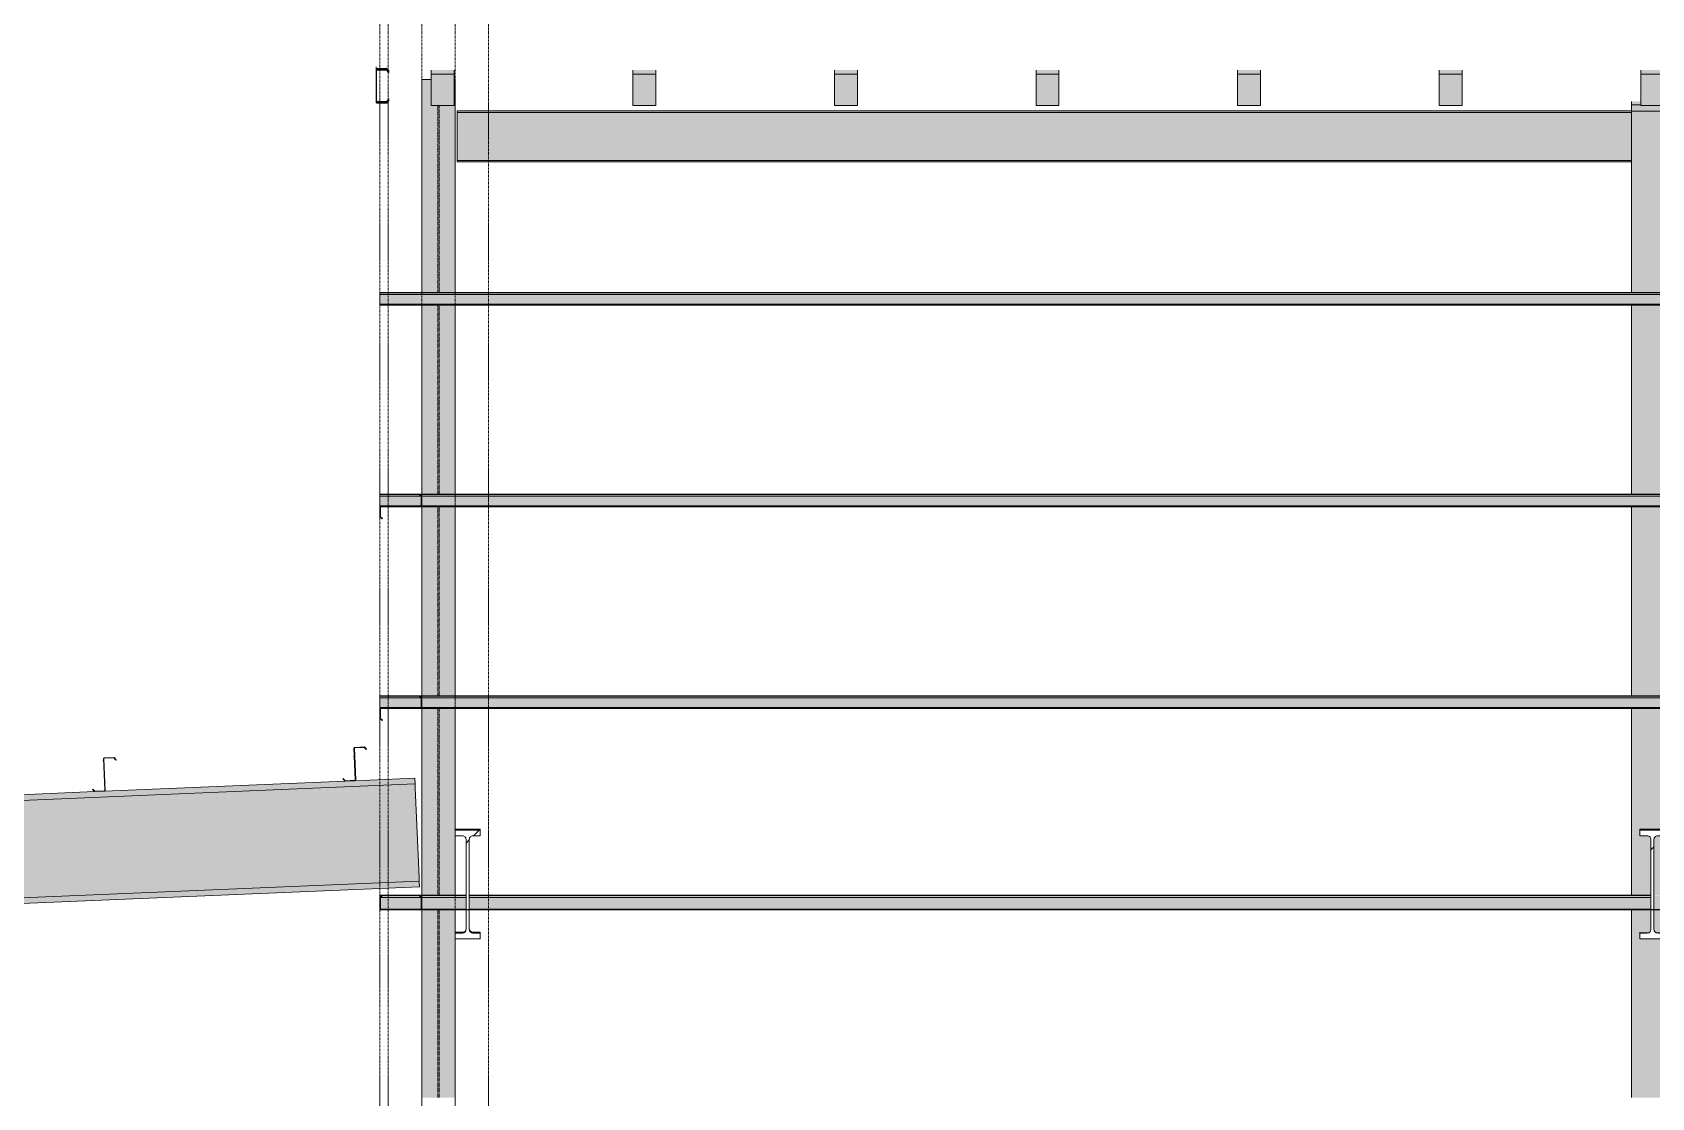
# Model space of a CAD drawing. Header units: inches. Extents: x 21954 to 47768, y -132 to 769.
# Drawn here: x 22698.2 to 23085.7, y 100.1 to 355 of the extents above; entities that cross this region are included whole.
import ezdxf

# ---------------------------------------------------------------- set-up
doc = ezdxf.new("R2010")
doc.units = ezdxf.units.IN
doc.header["$MEASUREMENT"] = 0
doc.linetypes.add('Grid Line 1_2_', pattern=[0.875, 0.5, -0.125, 0.125, -0.125])
doc.linetypes.add('Hidden 1_8_', pattern=[0.1875, 0.125, -0.0625])
for name, color, linetype, lineweight in [('S-BEAM', 12, 'Continuous', 9), ('S-COLS', 52, 'Continuous', 9), ('S-GRID', 1, 'Continuous', 9)]:
    doc.layers.add(name, color=color, linetype=linetype, lineweight=lineweight)
pattern_1 = [(45, (25858.65, 92.948), (-23.7588, 23.7588), []), (45, (25858.65, 128.948), (-23.7588, 23.7588), [])]

# ---------------------------------------------------------------- blocks, each defined once
blk = doc.blocks.new('W-Wide Flange - 8_ WIDE-1169474-Structural - Elevation - South - Fieldhouse')
at = {"layer": 'S-BEAM'}
for points in [[(23088.89, 164.09), (23088.89, 164.26), (23082.89, 164.26), (23082.89, 164.09)], [(23084.63, 139.43), (23084.63, 139.62), (23082.89, 139.62), (23082.89, 139.43), (23083.01, 139.43)], [(23084.82, 139.45), (23084.82, 139.65), (23084.64, 139.62), (23084.75, 139.52)], [(23086.96, 139.45), (23087.14, 139.62), (23086.93, 139.65), (23086.95, 139.52)], [(23087.16, 139.43), (23088.89, 139.45), (23088.89, 139.62), (23087.16, 139.62), (23087.16, 139.45)]]:
    blk.add_hatch(color=256, dxfattribs=at).paths.add_polyline_path(points, flags=0)
h = blk.add_hatch(dxfattribs=at)
h.set_pattern_fill('FP_1', color=256, style=0, pattern_type=2)
h.set_pattern_definition(pattern_1)
h.paths.add_polyline_path([(23082.89, 138.07), (23088.89, 138.07), (23088.89, 139.43), (23086.77, 139.52), (23086.46, 139.76), (23086.29, 140.12), (23086.27, 140.32), (23086.35, 162.22), (23086.6, 162.53), (23086.96, 162.71), (23087.16, 162.73), (23088.89, 162.73), (23088.89, 164.09), (23082.89, 164.09), (23082.89, 162.73), (23085.01, 162.64), (23085.32, 162.39), (23085.49, 162.04), (23085.52, 161.84), (23085.43, 139.93), (23085.18, 139.62), (23084.82, 139.45), (23084.63, 139.43), (23082.89, 139.43)], flags=0)
for p, q in [((23082.89, 164.26), (23088.89, 164.26)), ((23082.89, 164.09), (23082.89, 164.26)), ((23088.89, 164.09), (23088.89, 164.26)), ((23082.89, 139.64), (23082.89, 139.43)), ((23088.89, 139.43), (23088.89, 139.64))]:
    blk.add_line(p, q, dxfattribs=at)
at = {"layer": 'S-BEAM', "lineweight": 15}
for p, q in [((23088.89, 164.09), (23082.89, 164.09)), ((23082.89, 164.09), (23082.89, 162.73)), ((23088.89, 162.73), (23088.89, 164.09)), ((23082.89, 162.73), (23084.63, 162.73)), ((23085.52, 161.84), (23085.52, 140.32)), ((23086.27, 140.32), (23086.27, 161.84)), ((23087.16, 162.73), (23088.89, 162.73)), ((23084.63, 139.43), (23082.89, 139.43)), ((23082.89, 139.43), (23082.89, 138.07)), ((23082.89, 138.07), (23088.89, 138.07)), ((23088.89, 139.43), (23087.16, 139.43)), ((23088.89, 138.07), (23088.89, 139.43))]:
    blk.add_line(p, q, dxfattribs=at)
at = {"layer": 'S-BEAM', "lineweight": 15, "flags": 128}
for points in [[(23084.63, 162.73), (23084.82, 162.71), (23085.01, 162.64), (23085.18, 162.53), (23085.32, 162.39), (23085.43, 162.22), (23085.49, 162.04), (23085.52, 161.84)], [(23086.27, 161.84), (23086.29, 162.04), (23086.35, 162.22), (23086.46, 162.39), (23086.6, 162.53), (23086.77, 162.64), (23086.96, 162.71), (23087.16, 162.73)], [(23085.52, 140.32), (23085.49, 140.12), (23085.43, 139.93), (23085.32, 139.76), (23085.18, 139.62), (23085.01, 139.52), (23084.82, 139.45), (23084.63, 139.43)], [(23087.16, 139.43), (23086.96, 139.45), (23086.77, 139.52), (23086.6, 139.62), (23086.46, 139.76), (23086.35, 139.93), (23086.29, 140.12), (23086.27, 140.32)]]:
    blk.add_lwpolyline(points, dxfattribs=at)
blk = doc.blocks.new('W-Wide Flange - 8_ WIDE-1169091-Structural - Elevation - South - Fieldhouse')
at = {"layer": 'S-BEAM'}
for points in [[(22085.67, 145.77), (22789.82, 175.1), (22789.76, 176.46), (22085.61, 147.12)], [(22085.71, 144.88), (22789.85, 174.22), (22789.82, 175.1), (22085.67, 145.73), (22085.7, 145.11)], [(22086.6, 123.39), (22790.75, 152.73), (22789.82, 174.21), (22085.71, 144.88), (22086.22, 132.71)], [(22086.64, 122.51), (22790.78, 151.87), (22790.75, 152.73), (22086.6, 123.39), (22086.64, 122.54)], [(22086.7, 121.15), (22790.84, 150.49), (22790.79, 151.84), (22086.64, 122.51)]]:
    blk.add_hatch(color=256, dxfattribs=at).paths.add_polyline_path(points, flags=0)
for p, q in [((22085.67, 145.77), (22789.82, 175.1)), ((22715.47, 173.37), (22773.05, 175.77)), ((22775.41, 175.87), (22789.76, 176.46)), ((22789.76, 176.46), (22789.82, 175.1)), ((22789.82, 175.1), (22789.85, 174.22)), ((22655.52, 170.87), (22713.1, 173.27)), ((22789.85, 174.22), (22790.75, 152.73)), ((22086.64, 122.51), (22790.79, 151.84)), ((22790.75, 152.73), (22790.79, 151.84)), ((22790.79, 151.84), (22790.84, 150.49)), ((22086.7, 121.15), (22790.84, 150.49))]:
    blk.add_line(p, q, dxfattribs=at)
blk = doc.blocks.new('Girt_Z - 8_D-1164392-Structural - Elevation - South - Fieldhouse')
at = {"layer": 'S-BEAM'}
h = blk.add_hatch(dxfattribs=at)
h.set_pattern_fill('FP_1', color=256, style=0, pattern_type=2)
h.set_pattern_definition(pattern_1)
h.paths.add_polyline_path([(22773.05, 175.77), (22773.09, 175.88), (22772.54, 176.32)], flags=0)
h.paths.add_polyline_path([(22775.48, 176.06), (22775.59, 176.06), (22775.17, 183.67)], flags=0)
h.paths.add_polyline_path([(22778.14, 183.34), (22778.22, 183.41), (22777.71, 183.97), (22777.66, 183.86)], flags=0)
at = {"layer": 'S-BEAM', "lineweight": 15}
for p, q in [((22775.17, 183.67), (22775.48, 176.06)), ((22775.59, 176.06), (22775.28, 183.68)), ((22777.71, 183.97), (22775.35, 183.87)), ((22775.35, 183.76), (22777.66, 183.86)), ((22777.66, 183.86), (22778.14, 183.34)), ((22778.22, 183.41), (22777.71, 183.97)), ((22778.14, 183.34), (22778.22, 183.41)), ((22772.62, 176.39), (22772.54, 176.32)), ((22772.54, 176.32), (22773.05, 175.77)), ((22773.09, 175.88), (22772.62, 176.39)), ((22773.05, 175.77), (22775.41, 175.87)), ((22775.41, 175.98), (22773.09, 175.88))]:
    blk.add_line(p, q, dxfattribs=at)
for centre, radius, start, end in [((22775.35, 183.68), 0.187, 92.3859, 182.3859), ((22775.35, 183.68), 0.0782, 94.5087, 182.3859), ((22775.41, 176.05), 0.0782, 275.4283, 2.3859), ((22775.41, 176.05), 0.188, 272.3859, 2.3859)]:
    blk.add_arc(centre, radius, start, end, dxfattribs=at)
blk = doc.blocks.new('Girt_Z - 8_D-V10-Structural - Elevation - South - Fieldhouse')
at = {"layer": 'S-BEAM'}
h = blk.add_hatch(dxfattribs=at)
h.set_pattern_fill('FP_1', color=256, style=0, pattern_type=2)
h.set_pattern_definition(pattern_1)
h.paths.add_polyline_path([(22713.1, 173.27), (22713.15, 173.38), (22712.59, 173.82)], flags=0)
h.paths.add_polyline_path([(22715.54, 173.56), (22715.65, 173.56), (22715.22, 181.18)], flags=0)
h.paths.add_polyline_path([(22718.19, 180.84), (22718.27, 180.92), (22717.76, 181.47), (22717.72, 181.36)], flags=0)
at = {"layer": 'S-BEAM', "lineweight": 15}
for p, q in [((22715.22, 181.18), (22715.54, 173.56)), ((22715.65, 173.56), (22715.33, 181.18)), ((22717.76, 181.47), (22715.4, 181.37)), ((22715.4, 181.26), (22717.72, 181.36)), ((22717.72, 181.36), (22718.19, 180.84)), ((22718.27, 180.92), (22717.76, 181.47)), ((22718.19, 180.84), (22718.27, 180.92)), ((22712.68, 173.9), (22712.59, 173.82)), ((22712.59, 173.82), (22713.1, 173.27)), ((22713.15, 173.38), (22712.68, 173.9)), ((22713.1, 173.27), (22715.47, 173.37)), ((22715.47, 173.48), (22713.15, 173.38))]:
    blk.add_line(p, q, dxfattribs=at)
for centre, radius, start, end in [((22715.41, 181.18), 0.187, 92.3859, 182.3859), ((22715.41, 181.18), 0.0782, 94.5087, 182.3859), ((22715.46, 173.55), 0.0782, 275.4283, 2.3859), ((22715.46, 173.55), 0.188, 272.3859, 2.3859)]:
    blk.add_arc(centre, radius, start, end, dxfattribs=at)
blk = doc.blocks.new('W-Wide Flange - W12X19-1114859-Structural - Elevation - South - Fieldhouse')
at = {"layer": 'S-BEAM'}
h = blk.add_hatch(color=256, dxfattribs=at)
h.paths.add_polyline_path([(24538.39, 335.8), (24817.89, 335.8), (24817.89, 336.15), (24538.39, 336.13)], flags=0)
h.paths.add_polyline_path([(22799.89, 335.8), (23080.89, 335.8), (23080.89, 336.15), (22799.89, 336.15)], flags=0)
h.paths.add_polyline_path([(26261.39, 335.8), (26261.39, 336.15), (25985.89, 336.13), (25985.89, 335.8), (26260.34, 335.8)], flags=0)
h.paths.add_polyline_path([(24290.38, 335.8), (24528.39, 335.8), (24528.39, 336.15), (24248.89, 336.13), (24248.89, 335.8)], flags=0)
h.paths.add_polyline_path([(25975.89, 335.8), (25975.89, 336.15), (25696.39, 336.13), (25696.39, 335.8), (25949.29, 335.8)], flags=0)
h.paths.add_polyline_path([(23090.89, 335.8), (23370.39, 335.8), (23370.39, 336.15), (23090.89, 336.13)], flags=0)
h.paths.add_polyline_path([(24238.89, 335.8), (24238.89, 336.15), (23959.39, 336.13), (23959.39, 335.8), (24152.14, 335.8)], flags=0)
h.paths.add_polyline_path([(25686.39, 335.8), (25686.39, 336.15), (25406.89, 336.13), (25406.89, 335.8), (25672.81, 335.8)], flags=0)
h.paths.add_polyline_path([(23380.39, 335.8), (23659.89, 335.8), (23659.89, 336.15), (23380.39, 336.13)], flags=0)
h.paths.add_polyline_path([(25396.89, 335.8), (25396.89, 336.15), (25117.39, 336.13), (25117.39, 335.8), (25396.32, 335.8)], flags=0)
h.paths.add_polyline_path([(23669.89, 335.8), (23949.39, 335.8), (23949.39, 336.15), (23669.89, 336.13)], flags=0)
h.paths.add_polyline_path([(24827.89, 335.8), (25107.39, 335.8), (25107.39, 336.15), (24827.89, 336.13)], flags=0)
h = blk.add_hatch(color=256, dxfattribs=at)
h.paths.add_polyline_path([(22799.89, 335.28), (23080.89, 335.28), (23080.89, 335.8), (22799.89, 335.73), (22799.89, 335.41)], flags=0)
h.paths.add_polyline_path([(24538.39, 335.28), (24817.89, 335.33), (24817.89, 335.8), (24538.39, 335.73), (24538.39, 335.34)], flags=0)
h.paths.add_polyline_path([(24528.39, 335.28), (24528.39, 335.8), (24248.89, 335.7), (24248.89, 335.28), (24428.62, 335.28)], flags=0)
h.paths.add_polyline_path([(25696.39, 335.28), (25975.89, 335.29), (25975.89, 335.8), (25696.39, 335.73), (25696.39, 335.3)], flags=0)
h.paths.add_polyline_path([(26260.34, 335.28), (26261.39, 335.28), (26261.39, 335.8), (25985.89, 335.73), (25985.89, 335.28), (26225.78, 335.28)], flags=0)
h.paths.add_polyline_path([(23090.89, 335.28), (23370.39, 335.28), (23370.39, 335.8), (23090.89, 335.72), (23090.89, 335.4)], flags=0)
h.paths.add_polyline_path([(25686.39, 335.28), (25686.39, 335.8), (25406.89, 335.73), (25406.89, 335.28), (25672.81, 335.28)], flags=0)
h.paths.add_polyline_path([(24827.89, 335.28), (25107.39, 335.32), (25107.39, 335.8), (24827.89, 335.73), (24827.89, 335.33)], flags=0)
h.paths.add_polyline_path([(24238.89, 335.28), (24238.89, 335.8), (23959.39, 335.7), (23959.39, 335.28), (24152.14, 335.28)], flags=0)
h.paths.add_polyline_path([(25117.39, 335.28), (25396.89, 335.31), (25396.89, 335.8), (25117.39, 335.73), (25117.39, 335.32)], flags=0)
h.paths.add_polyline_path([(23460.93, 335.28), (23659.89, 335.38), (23659.89, 335.8), (23380.39, 335.72), (23380.39, 335.28)], flags=0)
h.paths.add_polyline_path([(23949.39, 335.28), (23949.39, 335.8), (23669.89, 335.71), (23669.89, 335.28), (23875.65, 335.28)], flags=0)
h = blk.add_hatch(color=256, dxfattribs=at)
h.paths.add_polyline_path([(26261.39, 324.83), (26261.39, 335.28), (25985.89, 335.28), (25985.89, 324.83), (26260.34, 324.83)], flags=0)
h.paths.add_polyline_path([(22804.27, 324.83), (23080.89, 324.83), (23080.89, 335.28), (22799.89, 335.28), (22799.89, 324.83)], flags=0)
h.paths.add_polyline_path([(25975.89, 324.83), (25975.89, 335.28), (25696.39, 335.28), (25696.39, 324.83), (25949.29, 324.83)], flags=0)
h.paths.add_polyline_path([(23090.89, 324.83), (23370.39, 324.83), (23370.39, 335.28), (23090.89, 335.28)], flags=0)
h.paths.add_polyline_path([(25686.39, 324.83), (25686.39, 335.28), (25406.89, 335.28), (25406.89, 324.83), (25672.81, 324.83)], flags=0)
h.paths.add_polyline_path([(23380.39, 324.83), (23659.89, 324.83), (23659.89, 335.28), (23380.39, 335.28)], flags=0)
h.paths.add_polyline_path([(25396.89, 324.83), (25396.89, 335.28), (25117.39, 335.28), (25117.39, 324.83), (25396.32, 324.83)], flags=0)
h.paths.add_polyline_path([(23669.89, 324.83), (23949.39, 324.83), (23949.39, 335.28), (23669.89, 335.28)], flags=0)
h.paths.add_polyline_path([(23959.39, 324.83), (24238.89, 324.83), (24238.89, 335.28), (23959.39, 335.28)], flags=0)
h.paths.add_polyline_path([(25107.39, 324.83), (25107.39, 335.28), (24827.89, 335.28), (24827.89, 324.83), (24981.59, 324.83)], flags=0)
h.paths.add_polyline_path([(24248.89, 324.83), (24528.39, 324.83), (24528.39, 335.28), (24248.89, 335.28)], flags=0)
h.paths.add_polyline_path([(24817.89, 324.83), (24817.89, 335.28), (24538.39, 335.28), (24538.39, 324.83), (24705.11, 324.83)], flags=0)
h = blk.add_hatch(color=256, dxfattribs=at)
h.paths.add_polyline_path([(24290.38, 324.3), (24528.39, 324.37), (24528.39, 324.83), (24248.89, 324.77), (24248.89, 324.3)], flags=0)
h.paths.add_polyline_path([(26260.34, 324.3), (26261.39, 324.37), (26261.39, 324.83), (25985.89, 324.83), (25985.89, 324.3), (26225.78, 324.3)], flags=0)
h.paths.add_polyline_path([(24238.89, 324.3), (24238.89, 324.83), (23959.39, 324.78), (23959.39, 324.3), (24152.14, 324.3)], flags=0)
h.paths.add_polyline_path([(24538.39, 324.3), (24817.89, 324.41), (24817.89, 324.83), (24538.39, 324.76), (24538.39, 324.31)], flags=0)
h.paths.add_polyline_path([(22799.89, 324.3), (23080.89, 324.37), (23080.89, 324.83), (22799.89, 324.83), (22799.89, 324.32)], flags=0)
h.paths.add_polyline_path([(25975.89, 324.3), (25975.89, 324.83), (25696.39, 324.83), (25696.39, 324.3), (25949.29, 324.3)], flags=0)
h.paths.add_polyline_path([(23949.39, 324.3), (23949.39, 324.83), (23669.89, 324.79), (23669.89, 324.3), (23875.65, 324.3)], flags=0)
h.paths.add_polyline_path([(24827.89, 324.3), (25107.39, 324.4), (25107.39, 324.83), (24827.89, 324.75), (24827.89, 324.31)], flags=0)
h.paths.add_polyline_path([(23659.89, 324.3), (23659.89, 324.83), (23380.39, 324.8), (23380.39, 324.3), (23599.17, 324.3)], flags=0)
h.paths.add_polyline_path([(25117.39, 324.3), (25396.89, 324.39), (25396.89, 324.83), (25117.39, 324.74), (25117.39, 324.31)], flags=0)
h.paths.add_polyline_path([(23184.44, 324.3), (23370.39, 324.37), (23370.39, 324.83), (23090.89, 324.81), (23090.89, 324.3)], flags=0)
h.paths.add_polyline_path([(25406.89, 324.3), (25686.39, 324.39), (25686.39, 324.83), (25406.89, 324.72), (25406.89, 324.31)], flags=0)
h = blk.add_hatch(color=256, dxfattribs=at)
h.paths.add_polyline_path([(26261.39, 323.95), (26261.39, 324.3), (25985.89, 324.3), (25985.89, 323.95), (26260.34, 323.95)], flags=0)
h.paths.add_polyline_path([(22799.89, 323.95), (23080.89, 323.95), (23080.89, 324.3), (22799.89, 324.3)], flags=0)
h.paths.add_polyline_path([(25975.89, 323.95), (25975.89, 324.3), (25696.39, 324.3), (25696.39, 323.95), (25949.29, 323.95)], flags=0)
h.paths.add_polyline_path([(23090.89, 323.95), (23370.39, 323.95), (23370.39, 324.3), (23090.89, 324.3)], flags=0)
h.paths.add_polyline_path([(25686.39, 323.95), (25686.39, 324.3), (25406.89, 324.3), (25406.89, 323.95), (25672.81, 323.95)], flags=0)
h.paths.add_polyline_path([(23380.39, 323.95), (23659.89, 323.95), (23659.89, 324.3), (23380.39, 324.3)], flags=0)
h.paths.add_polyline_path([(25396.89, 323.95), (25396.89, 324.3), (25117.39, 324.3), (25117.39, 323.95), (25396.32, 323.95)], flags=0)
h.paths.add_polyline_path([(23669.89, 323.95), (23949.39, 323.95), (23949.39, 324.3), (23669.89, 324.3)], flags=0)
h.paths.add_polyline_path([(25107.39, 323.95), (25107.39, 324.3), (24827.89, 324.3), (24827.89, 323.95), (24981.59, 323.95)], flags=0)
h.paths.add_polyline_path([(23959.39, 323.95), (24238.89, 323.95), (24238.89, 324.3), (23959.39, 324.3)], flags=0)
h.paths.add_polyline_path([(24817.89, 323.95), (24817.89, 324.3), (24538.39, 324.3), (24538.39, 323.95), (24705.11, 323.95)], flags=0)
h.paths.add_polyline_path([(24248.89, 323.95), (24528.39, 323.95), (24528.39, 324.3), (24248.89, 324.3)], flags=0)
for p, q in [((22799.89, 335.8), (22799.89, 336.15)), ((22799.89, 336.15), (23080.89, 336.15)), ((22799.89, 335.28), (22799.89, 335.8)), ((22799.89, 335.8), (23080.89, 335.8)), ((22799.89, 324.83), (22799.89, 335.28)), ((22799.89, 324.3), (22799.89, 324.83)), ((22799.89, 323.95), (22799.89, 324.3)), ((22799.89, 324.3), (23080.89, 324.3)), ((22799.89, 323.95), (23080.89, 323.95))]:
    blk.add_line(p, q, dxfattribs=at)
blk = doc.blocks.new('columns and girder2 - one-V17-Structural - Elevation - South - Fieldhouse')
at = {"layer": 'S-BEAM'}
h = blk.add_hatch(color=256, dxfattribs=at)
h.paths.add_polyline_path([(24538.39, 337.64), (24538.39, 338.44), (24536.14, 338.44), (24536.14, 337.64)], flags=0)
h.paths.add_polyline_path([(24530.64, 337.64), (24530.64, 338.44), (24528.39, 338.44), (24528.39, 337.64)], flags=0)
blk.add_hatch(color=256, dxfattribs=at).paths.add_polyline_path([(24538.39, 336.13), (24538.39, 337.64), (24536.14, 337.64), (24536.14, 337.44), (24530.64, 337.44), (24530.64, 337.64), (24528.39, 337.64), (24528.39, 336.13), (24536.14, 336.13)], flags=0)
h = blk.add_hatch(color=256, dxfattribs=at)
h.paths.add_polyline_path([(24538.39, 0), (24538.39, 96.52), (24528.39, 96.52), (24528.39, 0)], flags=0)
h.paths.add_polyline_path([(24528.39, 100.05), (24538.39, 100.05), (24538.39, 144.95), (24533.77, 144.95), (24533.85, 139.93), (24534.1, 139.62), (24534.46, 139.45), (24534.66, 139.52), (24534.66, 139.62), (24536.39, 139.62), (24536.39, 138.07), (24530.39, 138.07), (24530.39, 139.62), (24532.13, 139.62), (24532.13, 139.43), (24532.51, 139.52), (24532.87, 139.84), (24532.99, 140.12), (24533.02, 140.32), (24532.99, 144.95), (24528.39, 144.95), (24528.39, 132.71)], flags=0)
h.paths.add_polyline_path([(24532.32, 139.45), (24532.14, 139.62), (24532.35, 139.6), (24532.33, 139.52)], flags=0)
h.paths.add_polyline_path([(24534.46, 139.45), (24534.46, 139.65), (24534.63, 139.62), (24534.53, 139.52)], flags=0)
h.paths.add_polyline_path([(24528.39, 148.48), (24533.02, 148.48), (24532.93, 162.22), (24532.68, 162.53), (24532.31, 162.71), (24532.13, 162.73), (24530.39, 162.73), (24530.39, 164.26), (24536.39, 164.26), (24536.39, 162.73), (24534.27, 162.64), (24533.96, 162.39), (24533.79, 162.04), (24533.77, 161.84), (24533.77, 148.48), (24538.39, 148.48), (24538.39, 193.2), (24528.39, 193.2), (24528.39, 162.71)], flags=0)
h.paths.add_polyline_path([(24538.39, 196.23), (24538.39, 241.45), (24528.39, 241.45), (24528.39, 196.23)], flags=0)
h.paths.add_polyline_path([(24538.39, 244.48), (24538.39, 289.7), (24528.39, 289.7), (24528.39, 244.48)], flags=0)
h.paths.add_polyline_path([(24538.39, 292.73), (24538.39, 336.13), (24528.39, 336.13), (24528.39, 292.73)], flags=0)
for p, q in [((24528.39, 337.64), (24528.39, 338.44)), ((24528.39, 336.13), (24528.39, 337.64)), ((24530.64, 337.64), (24528.39, 337.64)), ((24538.39, 337.64), (24536.14, 337.64)), ((24538.39, 338.44), (24538.39, 337.64)), ((24538.39, 337.64), (24538.39, 336.13)), ((24528.39, 292.73), (24528.39, 336.13)), ((24538.39, 336.13), (24528.39, 336.13)), ((24538.39, 336.13), (24528.39, 336.13)), ((24538.39, 292.73), (24538.39, 336.13)), ((24528.39, 244.48), (24528.39, 289.7)), ((24538.39, 244.48), (24538.39, 289.7)), ((24528.39, 196.23), (24528.39, 241.45)), ((24538.39, 196.23), (24538.39, 241.45)), ((24528.39, 148.48), (24528.39, 193.2)), ((24538.39, 148.48), (24538.39, 193.2)), ((24528.39, 100.05), (24528.39, 144.95)), ((24538.39, 100.05), (24538.39, 144.95)), ((24528.39, 0), (24528.39, 96.52)), ((24538.39, 0), (24538.39, 96.52))]:
    blk.add_line(p, q, dxfattribs=at)
blk = doc.blocks.new('W-Wide Flange-Column - B1-D-1075949-Structural - Elevation - South - Fieldhouse')
at = {"layer": 'S-COLS', "linetype": 'Hidden 1_8_'}
for p, q in [((22795.23, 292.73), (22795.23, 337.44)), ((22795.55, 337.44), (22795.55, 292.73)), ((22795.23, 244.48), (22795.23, 289.7)), ((22795.55, 289.7), (22795.55, 244.48)), ((22795.23, 196.23), (22795.23, 241.45)), ((22795.55, 241.45), (22795.55, 196.23)), ((22795.23, 148.48), (22795.23, 193.2)), ((22795.55, 193.2), (22795.55, 148.48)), ((22795.23, 100.05), (22795.23, 144.95)), ((22795.55, 144.95), (22795.55, 100.05)), ((22795.23, 0), (22795.23, 96.52)), ((22795.55, 96.52), (22795.55, 0))]:
    blk.add_line(p, q, dxfattribs=at)
blk = doc.blocks.new('Girt_Z - 10_D-1179800-Structural - Elevation - South - Fieldhouse')
at = {"layer": 'S-BEAM'}
h = blk.add_hatch(color=256, dxfattribs=at)
h.paths.add_polyline_path([(26271.86, 196.15), (26271.96, 196.23), (26271.5, 196.15)], flags=0)
h.paths.add_polyline_path([(22790.75, 196.15), (22790.75, 196.23), (22781.39, 196.15)], flags=0)
h = blk.add_hatch(color=256, dxfattribs=at)
h.paths.add_polyline_path([(24428.62, 195.7), (26271.39, 195.75), (26271.86, 196.15), (22790.92, 196.15), (22791.39, 195.7), (24290.38, 195.7)], flags=0)
h.paths.add_polyline_path([(22790.75, 195.7), (22791.22, 195.75), (22790.75, 196.15), (22781.39, 196.15), (22781.39, 195.7)], flags=0)
h.paths.add_polyline_path([(26271.96, 195.7), (26272.89, 195.7), (26272.89, 196.15), (26271.96, 196.09), (26271.5, 195.7)], flags=0)
h = blk.add_hatch(color=256, dxfattribs=at)
h.paths.add_polyline_path([(26271.5, 193.38), (26272.89, 193.38), (26272.89, 195.7), (26271.5, 195.7), (26271.5, 193.38)], flags=0)
h.paths.add_polyline_path([(22781.39, 193.38), (26271.39, 193.38), (26271.39, 195.7), (22791.39, 195.7), (22791.28, 195.7), (22781.39, 195.7)], flags=0)
for p, q in [((26272.89, 196.23), (22781.39, 196.23)), ((22781.39, 196.15), (22781.39, 196.23)), ((22790.75, 196.15), (22781.39, 196.15)), ((22781.39, 195.7), (22781.39, 196.15)), ((22791.28, 195.7), (22781.39, 195.7)), ((22781.39, 193.38), (22781.39, 195.7)), ((26271.86, 196.15), (22790.92, 196.15)), ((26271.39, 195.7), (22791.39, 195.7)), ((26272.89, 193.38), (22781.39, 193.38)), ((22781.39, 193.3), (22781.39, 193.38))]:
    blk.add_line(p, q, dxfattribs=at)
at = {"layer": 'S-BEAM', "lineweight": 15}
for p, q in [((26272.89, 193.3), (22781.39, 193.3)), ((22781.39, 193.3), (22781.39, 193.2)), ((22781.39, 193.2), (26272.89, 193.2))]:
    blk.add_line(p, q, dxfattribs=at)
blk = doc.blocks.new('Girt_Z - 10_D-V21-Structural - Elevation - South - Fieldhouse')
at = {"layer": 'S-BEAM'}
h = blk.add_hatch(color=256, dxfattribs=at)
h.paths.add_polyline_path([(24428.62, 243.95), (26271.39, 244), (26271.86, 244.4), (22790.92, 244.4), (22791.39, 243.95), (24290.38, 243.95)], flags=0)
h.paths.add_polyline_path([(22781.39, 243.95), (22791.22, 244), (22790.75, 244.4), (22781.39, 244.4)], flags=0)
h.paths.add_polyline_path([(26271.96, 243.95), (26272.89, 243.95), (26272.89, 244.4), (26271.96, 244.34), (26271.5, 243.95)], flags=0)
h = blk.add_hatch(color=256, dxfattribs=at)
h.paths.add_polyline_path([(26271.5, 241.63), (26272.89, 241.63), (26272.89, 243.95), (26271.5, 243.95), (26271.5, 241.63)], flags=0)
h.paths.add_polyline_path([(22791.28, 241.63), (22791.28, 243.95), (22781.39, 243.95), (22781.39, 241.63), (22790.82, 241.63)], flags=0)
h.paths.add_polyline_path([(24428.62, 241.63), (26271.39, 241.63), (26271.39, 243.95), (22791.39, 243.95), (22791.39, 241.63), (24290.38, 241.63)], flags=0)
for p, q in [((26272.89, 244.48), (22781.39, 244.48)), ((22781.39, 244.4), (22781.39, 244.48)), ((22790.75, 244.4), (22781.39, 244.4)), ((22781.39, 243.95), (22781.39, 244.4)), ((26271.86, 244.4), (22790.92, 244.4)), ((22791.28, 243.95), (22781.39, 243.95)), ((22781.39, 241.63), (22781.39, 243.95)), ((26272.89, 241.63), (22781.39, 241.63)), ((22781.39, 241.55), (22781.39, 241.63)), ((26271.39, 243.95), (22791.39, 243.95))]:
    blk.add_line(p, q, dxfattribs=at)
at = {"layer": 'S-BEAM', "lineweight": 15}
for p, q in [((26272.89, 241.55), (22781.39, 241.55)), ((22781.39, 241.55), (22781.39, 241.45)), ((22781.39, 241.45), (26272.89, 241.45))]:
    blk.add_line(p, q, dxfattribs=at)
blk = doc.blocks.new('Girt_Z - 10_D-1179799-Structural - Elevation - South - Fieldhouse')
at = {"layer": 'S-BEAM'}
for points in [[(26225.78, 292.2), (26270.89, 292.2), (26270.89, 292.65), (22781.39, 292.65), (22781.39, 292.2), (26087.53, 292.2)], [(26225.78, 289.88), (26270.89, 289.88), (26270.89, 292.2), (22781.39, 292.2), (22781.39, 289.88), (26087.53, 289.88)]]:
    blk.add_hatch(color=256, dxfattribs=at).paths.add_polyline_path(points, flags=0)
for p, q in [((26270.89, 292.73), (22781.39, 292.73)), ((22781.39, 292.65), (22781.39, 292.73)), ((26270.89, 292.65), (22781.39, 292.65)), ((22781.39, 292.2), (22781.39, 292.65)), ((26270.89, 292.2), (22781.39, 292.2)), ((22781.39, 289.88), (22781.39, 292.2)), ((26270.89, 289.88), (22781.39, 289.88)), ((22781.39, 289.8), (22781.39, 289.88))]:
    blk.add_line(p, q, dxfattribs=at)
at = {"layer": 'S-BEAM', "lineweight": 15}
for p, q in [((26270.89, 289.8), (22781.39, 289.8)), ((22781.39, 289.8), (22781.39, 289.7)), ((22781.39, 289.7), (26270.89, 289.7))]:
    blk.add_line(p, q, dxfattribs=at)
blk = doc.blocks.new('Girt_C - 10_D-1179802-Structural - Elevation - South - Fieldhouse')
at = {"layer": 'S-BEAM'}
h = blk.add_hatch(color=256, dxfattribs=at)
h.paths.add_polyline_path([(26260.34, 147.95), (26266.39, 147.95), (26266.39, 148.4), (25981.27, 148.4), (25981.27, 147.95), (26225.78, 147.95)], flags=0)
h.paths.add_polyline_path([(22781.5, 147.95), (22791.28, 147.95), (22790.75, 148.4), (22781.96, 148.34)], flags=0)
h.paths.add_polyline_path([(22791.39, 147.95), (22802.02, 147.95), (22802.02, 148.4), (22790.92, 148.4), (22791.39, 148)], flags=0)
h.paths.add_polyline_path([(22802.77, 147.95), (23085.52, 147.95), (23085.52, 148.4), (22802.77, 148.4)], flags=0)
h.paths.add_polyline_path([(25980.52, 147.95), (25980.52, 148.4), (25691.77, 148.4), (25691.77, 147.95), (25949.29, 147.95)], flags=0)
h.paths.add_polyline_path([(25691.02, 147.95), (25691.02, 148.4), (25402.27, 148.4), (25402.27, 147.95), (25672.81, 147.95)], flags=0)
h.paths.add_polyline_path([(23086.27, 147.95), (23375.02, 147.95), (23375.02, 148.4), (23086.27, 148.4)], flags=0)
h.paths.add_polyline_path([(25401.52, 147.95), (25401.52, 148.4), (25112.77, 148.4), (25112.77, 147.95), (25396.32, 147.95)], flags=0)
h.paths.add_polyline_path([(23375.77, 147.95), (23664.52, 147.95), (23664.52, 148.4), (23375.77, 148.4)], flags=0)
h.paths.add_polyline_path([(25112.02, 147.95), (25112.02, 148.4), (24823.27, 148.4), (24823.27, 147.95), (25085.28, 147.95)], flags=0)
h.paths.add_polyline_path([(23665.27, 147.95), (23954.02, 147.95), (23954.02, 148.4), (23665.27, 148.4)], flags=0)
h.paths.add_polyline_path([(24822.52, 147.95), (24822.52, 148.4), (24533.77, 148.4), (24533.77, 147.95), (24808.79, 147.95)], flags=0)
h.paths.add_polyline_path([(23954.77, 147.95), (24243.52, 147.95), (24243.52, 148.4), (23954.77, 148.4)], flags=0)
h.paths.add_polyline_path([(24533.02, 147.95), (24533.02, 148.4), (24244.27, 148.4), (24244.27, 147.95), (24532.31, 147.95)], flags=0)
h.paths.add_polyline_path([(22781.39, 148), (22781.86, 148.4), (22781.39, 148.4)], flags=0)
h = blk.add_hatch(color=256, dxfattribs=at)
h.paths.add_polyline_path([(26260.34, 145.13), (26266.39, 145.13), (26266.39, 147.95), (25981.27, 147.95), (25981.27, 145.13), (26225.78, 145.13)], flags=0)
h.paths.add_polyline_path([(24533.02, 145.13), (24533.02, 147.95), (24244.27, 147.95), (24244.27, 145.13), (24532.31, 145.13)], flags=0)
h.paths.add_polyline_path([(24533.77, 145.13), (24822.52, 145.13), (24822.52, 147.95), (24533.77, 147.95)], flags=0)
h.paths.add_polyline_path([(24823.27, 145.13), (25112.02, 145.13), (25112.02, 147.95), (24823.27, 147.95)], flags=0)
h.paths.add_polyline_path([(25980.52, 145.13), (25980.52, 147.95), (25691.77, 147.95), (25691.77, 145.13), (25949.29, 145.13)], flags=0)
h.paths.add_polyline_path([(25112.77, 145.13), (25401.52, 145.13), (25401.52, 147.95), (25112.77, 147.95)], flags=0)
h.paths.add_polyline_path([(25691.02, 145.13), (25691.02, 147.95), (25402.27, 147.95), (25402.27, 145.13), (25672.81, 145.13)], flags=0)
h.paths.add_polyline_path([(23115.32, 145.13), (23375.02, 145.13), (23375.02, 147.95), (23086.27, 147.95), (23086.27, 145.13)], flags=0)
h.paths.add_polyline_path([(23085.52, 145.13), (23085.52, 147.95), (22802.77, 147.95), (22802.77, 145.13), (23080.76, 145.13)], flags=0)
h.paths.add_polyline_path([(23375.77, 145.13), (23664.52, 145.13), (23664.52, 147.95), (23375.77, 147.95)], flags=0)
h.paths.add_polyline_path([(22791.39, 145.13), (22802.02, 145.13), (22802.02, 147.95), (22791.39, 147.95), (22791.28, 145.13)], flags=0)
h.paths.add_polyline_path([(22791.28, 145.13), (22791.28, 147.95), (22781.5, 147.95), (22781.5, 145.13), (22790.82, 145.13)], flags=0)
h.paths.add_polyline_path([(23665.27, 145.13), (23954.02, 145.13), (23954.02, 147.95), (23665.27, 147.95)], flags=0)
h.paths.add_polyline_path([(23954.77, 145.13), (24243.52, 145.13), (24243.52, 147.95), (23954.77, 147.95)], flags=0)
h = blk.add_hatch(color=256, dxfattribs=at)
h.paths.add_polyline_path([(24533.02, 148.4), (24533.02, 148.48), (24532.31, 148.4)], flags=0)
h.paths.add_polyline_path([(25980.52, 148.4), (25980.52, 148.48), (25949.29, 148.4)], flags=0)
h.paths.add_polyline_path([(25691.02, 148.4), (25691.02, 148.48), (25672.81, 148.4)], flags=0)
h.paths.add_polyline_path([(23085.52, 148.4), (23085.52, 148.48), (23080.76, 148.4)], flags=0)
h.paths.add_polyline_path([(22790.75, 148.4), (22790.75, 148.48), (22786.99, 148.4)], flags=0)
for p, q in [((22802.02, 148.48), (22781.39, 148.48)), ((22781.39, 148.4), (22781.39, 148.48)), ((22781.86, 148.4), (22781.39, 148.4)), ((22781.39, 148), (22781.39, 148.4)), ((22791.28, 147.95), (22781.5, 147.95)), ((22790.75, 148.4), (22782.04, 148.4)), ((22802.02, 148.4), (22790.92, 148.4)), ((22802.02, 147.95), (22791.39, 147.95)), ((23085.52, 148.48), (22802.77, 148.48)), ((23085.52, 148.4), (22802.77, 148.4)), ((23085.52, 147.95), (22802.77, 147.95)), ((22802.02, 145.13), (22781.39, 145.13)), ((22781.39, 145.05), (22781.39, 145.13)), ((23085.52, 145.13), (22802.77, 145.13))]:
    blk.add_line(p, q, dxfattribs=at)
at = {"layer": 'S-BEAM', "lineweight": 15}
for p, q in [((26266.39, 145.05), (22781.39, 145.05)), ((22781.39, 145.05), (22781.39, 144.95)), ((22781.39, 144.95), (26266.39, 144.95))]:
    blk.add_line(p, q, dxfattribs=at)
blk = doc.blocks.new('Girt_C - 10_D-1179050-Structural - Elevation - South - Fieldhouse')
at = {"layer": 'S-BEAM'}
h = blk.add_hatch(color=256, dxfattribs=at)
h.paths.add_polyline_path([(22791.2, 144.95), (22791.2, 145.05), (22786.99, 144.95)], flags=0)
h.paths.add_polyline_path([(22781.5, 145.13), (22781.5, 147.95), (22781.39, 148), (22781.39, 145.13)], flags=0)
h.paths.add_polyline_path([(22791.28, 145.13), (22791.39, 145.13), (22791.39, 148), (22791.28, 147.95)], flags=0)
at = {"layer": 'S-BEAM', "lineweight": 15}
for p, q in [((22781.96, 148.48), (22781.39, 148)), ((22781.39, 148), (22781.39, 145.13)), ((22781.5, 147.95), (22782.04, 148.4)), ((22781.5, 145.13), (22781.5, 147.95)), ((22782.04, 148.4), (22781.96, 148.48)), ((22790.82, 148.48), (22790.75, 148.4)), ((22790.75, 148.4), (22791.28, 147.95)), ((22791.39, 148), (22790.82, 148.48)), ((22791.28, 147.95), (22791.28, 145.13)), ((22791.39, 145.13), (22791.39, 148)), ((22791.2, 145.05), (22781.58, 145.05)), ((22781.58, 144.95), (22791.2, 144.95))]:
    blk.add_line(p, q, dxfattribs=at)
for centre, radius, start, end in [((22781.58, 145.13), 0.188, 180, 270), ((22781.58, 145.13), 0.0782, 183.0424, 270), ((22791.2, 145.13), 0.0782, 270, 357.8773), ((22791.2, 145.13), 0.188, 270, 0)]:
    blk.add_arc(centre, radius, start, end, dxfattribs=at)
blk = doc.blocks.new('Girt_Z - 10_D-1179058-Structural - Elevation - South - Fieldhouse')
at = {"layer": 'S-BEAM'}
h = blk.add_hatch(color=256, dxfattribs=at)
h.paths.add_polyline_path([(22781.97, 190.27), (22782.04, 190.35), (22781.5, 190.8), (22781.39, 190.75)], flags=0)
h.paths.add_polyline_path([(22791.2, 193.2), (22791.2, 193.3), (22781.58, 193.2)], flags=0)
h.paths.add_polyline_path([(22791.28, 193.38), (22791.39, 193.38), (22791.39, 195.75), (22791.28, 195.7)], flags=0)
at = {"layer": 'S-BEAM', "lineweight": 15}
for p, q in [((22790.82, 196.23), (22790.75, 196.15)), ((22790.75, 196.15), (22791.28, 195.7)), ((22791.39, 195.75), (22790.82, 196.23)), ((22791.28, 195.7), (22791.28, 193.38)), ((22791.39, 193.38), (22791.39, 195.75)), ((22781.39, 193.12), (22781.39, 190.75)), ((22781.39, 190.75), (22781.97, 190.27)), ((22781.5, 190.8), (22781.5, 193.12)), ((22782.04, 190.35), (22781.5, 190.8)), ((22791.2, 193.3), (22781.58, 193.3)), ((22781.58, 193.2), (22791.2, 193.2)), ((22781.97, 190.27), (22782.04, 190.35))]:
    blk.add_line(p, q, dxfattribs=at)
for centre, radius, start, end in [((22781.58, 193.12), 0.188, 90, 180), ((22781.58, 193.12), 0.0782, 90, 176.9576), ((22791.2, 193.38), 0.0782, 270, 357.8773), ((22791.2, 193.38), 0.188, 270, 0)]:
    blk.add_arc(centre, radius, start, end, dxfattribs=at)
blk = doc.blocks.new('Girt_Z - 10_D-1181672-Structural - Elevation - South - Fieldhouse')
at = {"layer": 'S-BEAM'}
h = blk.add_hatch(dxfattribs=at)
h.set_pattern_fill('FP_1', color=256, style=0, pattern_type=2)
h.set_pattern_definition(pattern_1)
h.paths.add_polyline_path([(22781.96, 238.52), (22782.04, 238.6), (22781.5, 239.05), (22781.39, 239)], flags=0)
h.paths.add_polyline_path([(22791.28, 241.63), (22791.39, 241.63), (22791.39, 244), (22791.28, 243.95)], flags=0)
at = {"layer": 'S-BEAM', "lineweight": 15}
for p, q in [((22790.82, 244.48), (22790.75, 244.4)), ((22790.75, 244.4), (22791.28, 243.95)), ((22791.39, 244), (22790.82, 244.48)), ((22781.39, 241.37), (22781.39, 239)), ((22781.5, 239.05), (22781.5, 241.37)), ((22791.2, 241.55), (22781.58, 241.55)), ((22781.58, 241.45), (22791.2, 241.45)), ((22791.28, 243.95), (22791.28, 241.63)), ((22791.39, 241.63), (22791.39, 244)), ((22781.39, 239), (22781.96, 238.52)), ((22782.04, 238.6), (22781.5, 239.05)), ((22781.96, 238.52), (22782.04, 238.6))]:
    blk.add_line(p, q, dxfattribs=at)
for centre, radius, start, end in [((22781.58, 241.37), 0.188, 90, 180), ((22781.58, 241.37), 0.0782, 90, 177.8773), ((22791.2, 241.63), 0.188, 270, 0), ((22791.2, 241.63), 0.0782, 270, 356.9576)]:
    blk.add_arc(centre, radius, start, end, dxfattribs=at)
blk = doc.blocks.new('Girt_C - 8_D-1113848-Structural - Elevation - South - Fieldhouse')
at = {"layer": 'S-BEAM'}
for points in [[(22780.53, 345.95), (22780.66, 346), (22780.66, 346.45), (22780.64, 346.44), (22780.53, 346.4)], [(22780.66, 346), (22783.02, 346), (22783.02, 346.45), (22780.68, 346.45)], [(22783.51, 345.43), (22783.51, 345.88), (22783.03, 346.45), (22783.02, 346)], [(22780.65, 338.12), (22782.97, 338.12), (22782.97, 338.55), (22780.67, 338.55)], [(22782.97, 338.12), (22783.42, 338.66), (22783.36, 339.01), (22782.97, 338.55)]]:
    blk.add_hatch(color=256, dxfattribs=at).paths.add_polyline_path(points, flags=0)
h = blk.add_hatch(color=256, dxfattribs=at)
h.paths.add_polyline_path([(22783.02, 338.01), (22782.97, 338.12), (22780.66, 338.01)], flags=0)
h.paths.add_polyline_path([(22783.42, 345.36), (22783.51, 345.43), (22783.02, 346), (22782.97, 345.9)], flags=0)
for p, q in [((22780.47, 346.7), (22780.47, 345.82)), ((22780.47, 345.82), (22780.47, 338.2)), ((22780.58, 338.2), (22780.58, 345.82)), ((22780.65, 346.01), (22780.65, 345.9)), ((22780.65, 345.9), (22782.97, 345.9)), ((22783.02, 346), (22780.66, 346)), ((22782.97, 345.9), (22783.42, 345.36)), ((22783.02, 346), (22783.02, 346.45)), ((22783.51, 345.43), (22783.02, 346)), ((22783.42, 345.36), (22783.51, 345.43)), ((22783.51, 345.88), (22783.51, 345.43)), ((22780.65, 338.55), (22780.65, 338.12)), ((22782.97, 338.12), (22780.65, 338.12)), ((22780.66, 338.01), (22783.02, 338.01)), ((22783.42, 338.66), (22782.97, 338.12)), ((22782.97, 338.55), (22782.97, 338.12)), ((22783.02, 338.01), (22783.51, 338.59)), ((22783.42, 339.09), (22783.42, 338.66)), ((22783.51, 338.59), (22783.42, 338.66)), ((22783.51, 339.02), (22783.51, 338.59))]:
    blk.add_line(p, q, dxfattribs=at)
for centre, major_axis, start_param, end_param in [((22780.66, 345.82), (0.188, 0), 2.356198, 3.141593), ((22780.66, 345.82), (0.188, 0), 1.570796, 2.356194), ((22780.66, 345.82), (0.0782, 0), 1.607845, 3.141593), ((22780.66, 338.2), (0.188, 0), 3.141593, 4.712389), ((22780.66, 338.2), (0.0782, 0), 3.141593, 4.65929)]:
    blk.add_ellipse(centre, major_axis=major_axis, ratio=0.999133, start_param=start_param, end_param=end_param, dxfattribs=at)
blk = doc.blocks.new('W-Wide Flange - 8_ WIDE-1150911-Structural - Elevation - South - Fieldhouse')
at = {"layer": 'S-BEAM'}
for points in [[(22805.39, 164.09), (22805.39, 164.26), (22799.39, 164.26), (22799.39, 164.09), (22804.27, 164.09)], [(22801.13, 139.43), (22801.13, 139.64), (22799.39, 139.62), (22799.39, 139.43), (22800.33, 139.43)], [(22805.39, 139.43), (22805.39, 139.64), (22803.66, 139.64), (22803.66, 139.43), (22804.27, 139.43)]]:
    blk.add_hatch(color=256, dxfattribs=at).paths.add_polyline_path(points, flags=0)
h = blk.add_hatch(dxfattribs=at)
h.set_pattern_fill('FP_1', color=256, style=0, pattern_type=2)
h.set_pattern_definition(pattern_1)
h.paths.add_polyline_path([(22799.39, 138.07), (22805.39, 138.07), (22805.39, 139.43), (22803.27, 139.52), (22802.96, 139.76), (22802.79, 140.12), (22802.77, 140.32), (22802.85, 162.22), (22803.1, 162.53), (22803.46, 162.71), (22804.27, 162.73), (22805.39, 162.73), (22805.39, 164.09), (22799.39, 164.09), (22799.39, 162.73), (22801.51, 162.64), (22801.82, 162.39), (22801.99, 162.04), (22802.02, 161.84), (22801.93, 139.93), (22801.68, 139.62), (22801.32, 139.45), (22801.13, 139.43), (22799.39, 139.43)], flags=0)
h = blk.add_hatch(color=256, dxfattribs=at)
h.paths.add_polyline_path([(22801.35, 139.7), (22801.54, 139.62), (22801.51, 139.74)], flags=0)
h.paths.add_polyline_path([(22801.32, 139.45), (22801.32, 139.69), (22801.13, 139.64), (22801.25, 139.52)], flags=0)
h = blk.add_hatch(color=256, dxfattribs=at)
h.paths.add_polyline_path([(22803.43, 139.7), (22803.21, 139.76), (22803.27, 139.52)], flags=0)
h.paths.add_polyline_path([(22803.46, 139.45), (22803.66, 139.64), (22803.43, 139.7), (22803.45, 139.52)], flags=0)
for p, q in [((22799.39, 164.26), (22805.39, 164.26)), ((22799.39, 164.09), (22799.39, 164.26)), ((22805.39, 164.09), (22805.39, 164.26)), ((22799.39, 139.64), (22801.13, 139.64)), ((22799.39, 139.64), (22799.39, 139.43)), ((22803.66, 139.64), (22805.39, 139.64)), ((22805.39, 139.43), (22805.39, 139.64))]:
    blk.add_line(p, q, dxfattribs=at)
at = {"layer": 'S-BEAM', "lineweight": 15}
for p, q in [((22805.39, 164.09), (22799.39, 164.09)), ((22799.39, 164.09), (22799.39, 162.73)), ((22805.39, 162.73), (22805.39, 164.09)), ((22799.39, 162.73), (22801.13, 162.73)), ((22802.02, 161.84), (22802.02, 140.32)), ((22802.77, 140.32), (22802.77, 161.84)), ((22803.66, 162.73), (22805.39, 162.73)), ((22801.13, 139.43), (22799.39, 139.43)), ((22799.39, 139.43), (22799.39, 138.07)), ((22799.39, 138.07), (22805.39, 138.07)), ((22805.39, 139.43), (22803.66, 139.43)), ((22805.39, 138.07), (22805.39, 139.43))]:
    blk.add_line(p, q, dxfattribs=at)
at = {"layer": 'S-BEAM', "lineweight": 15, "flags": 128}
for points in [[(22801.13, 162.73), (22801.32, 162.71), (22801.51, 162.64), (22801.68, 162.53), (22801.82, 162.39), (22801.93, 162.22), (22801.99, 162.04), (22802.02, 161.84)], [(22802.77, 161.84), (22802.79, 162.04), (22802.85, 162.22), (22802.96, 162.39), (22803.1, 162.53), (22803.27, 162.64), (22803.46, 162.71), (22803.66, 162.73)], [(22802.02, 140.32), (22801.99, 140.12), (22801.93, 139.93), (22801.82, 139.76), (22801.68, 139.62), (22801.51, 139.52), (22801.32, 139.45), (22801.13, 139.43)], [(22803.66, 139.43), (22803.46, 139.45), (22803.27, 139.52), (22803.1, 139.62), (22802.96, 139.76), (22802.85, 139.93), (22802.79, 140.12), (22802.77, 140.32)]]:
    blk.add_lwpolyline(points, dxfattribs=at)
at = {"layer": 'S-BEAM'}
for centre, start_param, end_param in [((22801.13, 140.53), 4.712389, 6.283185), ((22803.66, 140.53), 3.141593, 4.712389)]:
    blk.add_ellipse(centre, major_axis=(0.89, 0), ratio=0.999133, start_param=start_param, end_param=end_param, dxfattribs=at)
blk = doc.blocks.new('Dimension Lumber - 5_5 x 7_5 Glulam-1168851-Structural - Elevation - South - Fieldhouse')
at = {"layer": 'S-BEAM'}
for points in [[(26273.14, 344.95), (26273.14, 345.95), (26267.64, 345.95), (26267.64, 344.95)], [(26273.14, 337.44), (26273.14, 344.95), (26267.64, 344.95), (26267.64, 337.44)]]:
    blk.add_hatch(color=256, dxfattribs=at).paths.add_polyline_path(points, flags=0)
for p, q in [((26267.64, 345.95), (26267.64, 344.95)), ((26273.14, 344.95), (26273.14, 345.95))]:
    blk.add_line(p, q, dxfattribs=at)
at = {"layer": 'S-BEAM', "lineweight": 15}
for p, q in [((26273.14, 344.95), (26267.64, 344.95)), ((26267.64, 344.95), (26267.64, 337.44)), ((26273.14, 337.44), (26273.14, 344.95)), ((26267.64, 337.44), (26273.14, 337.44))]:
    blk.add_line(p, q, dxfattribs=at)

msp = doc.modelspace()

# ---------------------------------------------------------------- hatches: boundary and pattern name
at = {"layer": 'S-COLS', "lineweight": 5}
h = msp.add_hatch(color=256, dxfattribs=at)
h.paths.add_polyline_path([(22791.39, 0), (22795.75, 0), (22795.75, 96.52), (22791.39, 96.52), (22791.39, 1.42)], flags=0)
h.paths.add_polyline_path([(22798.64, 0), (22799.39, 0), (22799.39, 96.52), (22798.64, 96.52), (22798.64, 1.42)], flags=0)
h.paths.add_polyline_path([(22799.39, 100.05), (22799.39, 144.95), (22791.39, 144.95), (22791.39, 100.05), (22795.63, 100.05)], flags=0)
h.paths.add_polyline_path([(22791.39, 148.48), (22799.39, 148.48), (22799.39, 193.2), (22791.39, 193.2), (22791.39, 151.46)], flags=0)
h.paths.add_polyline_path([(22799.39, 196.23), (22799.39, 241.45), (22791.39, 241.45), (22791.39, 196.23)], flags=0)
h.paths.add_polyline_path([(22799.39, 244.48), (22799.39, 289.7), (22791.39, 289.7), (22791.39, 244.48)], flags=0)
h.paths.add_polyline_path([(22791.39, 292.73), (22799.39, 292.73), (22799.39, 343.69), (22799.14, 343.69), (22799.14, 337.44), (22793.64, 337.44), (22793.64, 343.69), (22791.39, 343.69), (22791.39, 320.26)], flags=0)

# ---------------------------------------------------------------- linework, layer by layer
at = {"layer": 'S-COLS'}
for p, q in [((22791.39, 343.69), (22793.64, 343.69)), ((22791.39, 343.69), (22791.39, 292.73)), ((22799.14, 343.69), (22799.39, 343.69)), ((22799.39, 343.69), (22799.39, 292.73)), ((22791.39, 289.7), (22791.39, 244.48)), ((22799.39, 289.7), (22799.39, 244.48)), ((22791.39, 241.45), (22791.39, 196.23)), ((22799.39, 241.45), (22799.39, 196.23)), ((22791.39, 193.2), (22791.39, 148.48)), ((22799.39, 193.2), (22799.39, 164.26)), ((22799.39, 162.73), (22799.39, 148.48)), ((22791.39, 144.95), (22791.39, 100.05)), ((22799.39, 144.95), (22799.39, 139.62)), ((22799.39, 138.07), (22799.39, 100.05))]:
    msp.add_line(p, q, dxfattribs=at)
at = {"layer": 'S-GRID', "linetype": 'Grid Line 1_2_'}
for p, q in [((22781.39, -132), (22781.39, 573.76)), ((22783.39, -132), (22783.39, 573.76)), ((22791.39, -132), (22791.39, 573.76)), ((22791.39, -132), (22791.39, 573.76)), ((22799.39, -132), (22799.39, 573.76)), ((22799.39, -132), (22799.39, 573.76)), ((22807.39, -132), (22807.39, 573.76))]:
    msp.add_line(p, q, dxfattribs=at)

# ---------------------------------------------------------------- block references
at = {"layer": 'S-BEAM'}
for name, p in [('Girt_C - 8_D-1113848-Structural - Elevation - South - Fieldhouse', (0, 0)), ('Dimension Lumber - 5_5 x 7_5 Glulam-1168851-Structural - Elevation - South - Fieldhouse', (-3474, 0)), ('Dimension Lumber - 5_5 x 7_5 Glulam-1168851-Structural - Elevation - South - Fieldhouse', (-3425.75, 0)), ('Dimension Lumber - 5_5 x 7_5 Glulam-1168851-Structural - Elevation - South - Fieldhouse', (-3377.5, 0)), ('Dimension Lumber - 5_5 x 7_5 Glulam-1168851-Structural - Elevation - South - Fieldhouse', (-3329.25, 0)), ('Dimension Lumber - 5_5 x 7_5 Glulam-1168851-Structural - Elevation - South - Fieldhouse', (-3281, 0)), ('Dimension Lumber - 5_5 x 7_5 Glulam-1168851-Structural - Elevation - South - Fieldhouse', (-3232.75, 0)), ('Dimension Lumber - 5_5 x 7_5 Glulam-1168851-Structural - Elevation - South - Fieldhouse', (-3184.5, 0)), ('columns and girder2 - one-V17-Structural - Elevation - South - Fieldhouse', (-1447.5, 0)), ('W-Wide Flange - W12X19-1114859-Structural - Elevation - South - Fieldhouse', (0, 0)), ('Girt_Z - 10_D-1179799-Structural - Elevation - South - Fieldhouse', (0, 0)), ('Girt_Z - 10_D-V21-Structural - Elevation - South - Fieldhouse', (0, 0)), ('Girt_Z - 10_D-1181672-Structural - Elevation - South - Fieldhouse', (0, 0)), ('Girt_Z - 10_D-1179800-Structural - Elevation - South - Fieldhouse', (0, 0)), ('Girt_Z - 10_D-1179058-Structural - Elevation - South - Fieldhouse', (0, 0)), ('Girt_Z - 8_D-1164392-Structural - Elevation - South - Fieldhouse', (0, 0)), ('Girt_Z - 8_D-V10-Structural - Elevation - South - Fieldhouse', (0, 0)), ('W-Wide Flange - 8_ WIDE-1169091-Structural - Elevation - South - Fieldhouse', (0, 0)), ('W-Wide Flange - 8_ WIDE-1150911-Structural - Elevation - South - Fieldhouse', (0, 0)), ('W-Wide Flange - 8_ WIDE-1169474-Structural - Elevation - South - Fieldhouse', (0, 0)), ('Girt_C - 10_D-1179802-Structural - Elevation - South - Fieldhouse', (0, 0)), ('Girt_C - 10_D-1179050-Structural - Elevation - South - Fieldhouse', (0, 0))]:
    msp.add_blockref(name, p, dxfattribs=at)
at = {"layer": 'S-COLS', "linetype": 'Hidden 1_8_'}
msp.add_blockref('W-Wide Flange-Column - B1-D-1075949-Structural - Elevation - South - Fieldhouse', (0, 0), dxfattribs=at)

doc.saveas('drawing.dxf')
